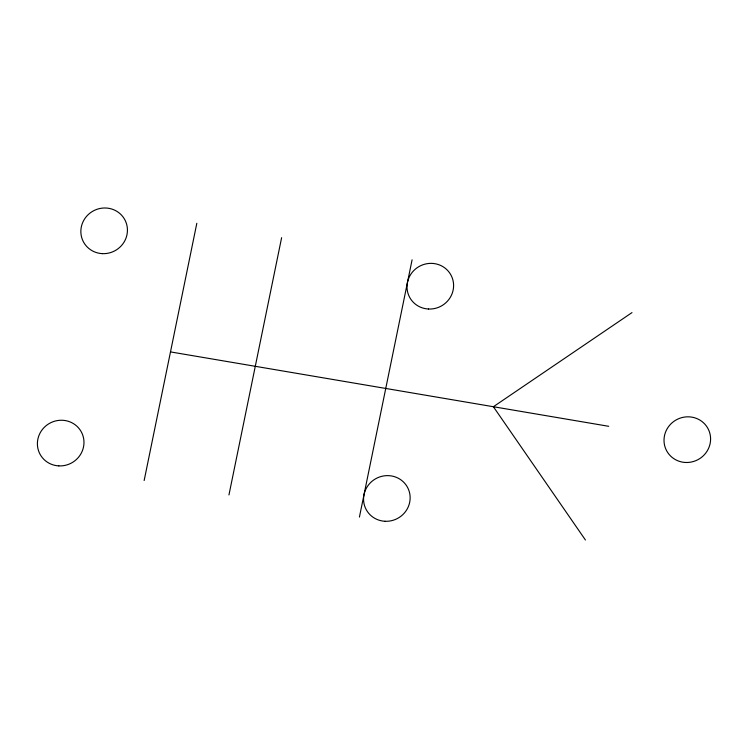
<?xml version="1.0" encoding="UTF-8"?>
<svg xmlns="http://www.w3.org/2000/svg" width="748" height="748" viewBox="0 0 748 748"><rect width="100%" height="100%" fill="white"/><g stroke="black" fill="none" stroke-linecap="round" stroke-linejoin="round"><path stroke-width="1.12" d="M144.149 480.543L196.827 223.269M228.953 494.942L281.622 237.668M359.414 517.092L412.092 259.818M631.985 312.608L493.39 406.725L585.432 540.009M170.488 351.906L608.713 426.304M685.449 462.47A23.469 22.664 -27.9 0 0 708.347 429.268A23.469 22.664 -27.9 0 0 668.132 427.23A23.469 22.664 -27.9 0 0 685.449 462.47M102.28 253.637A23.469 22.664 -27.9 0 0 125.187 220.436A23.469 22.664 -27.9 0 0 84.973 218.397A23.469 22.664 -27.9 0 0 102.28 253.637M428.454 309.018A23.469 22.664 -27.9 0 0 451.353 275.816A23.469 22.664 -27.9 0 0 411.138 273.777A23.469 22.664 -27.9 0 0 428.454 309.018M384.996 521.272A23.469 22.664 -27.9 0 0 407.894 488.07A23.469 22.664 -27.9 0 0 367.679 486.032A23.469 22.664 -27.9 0 0 384.996 521.272M58.821 465.892A23.469 22.664 -27.9 0 0 81.728 432.69A23.469 22.664 -27.9 0 0 41.514 430.652A23.469 22.664 -27.9 0 0 58.821 465.892"/></g></svg>
